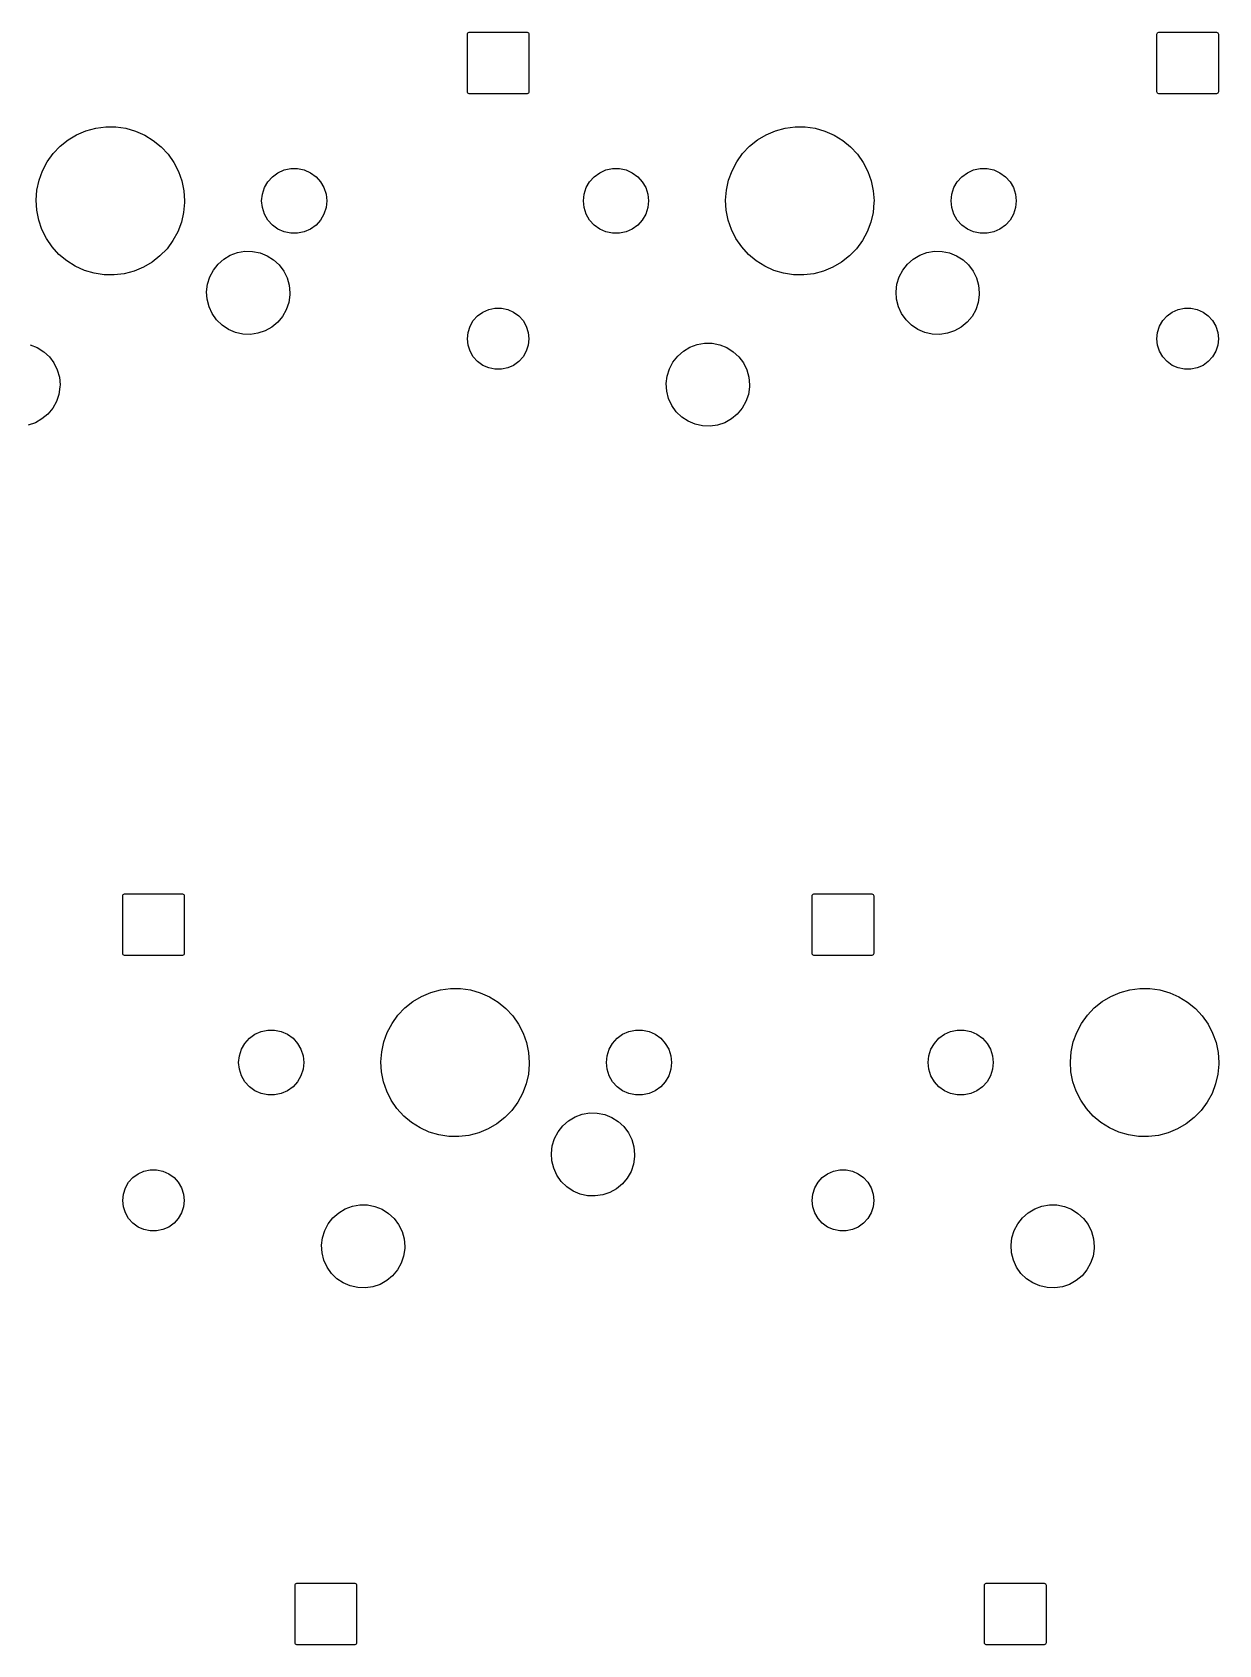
# Model space of a CAD drawing. Extents: x -119 to 120, y -47 to 51.
# Drawn here: x -45.02 to -12.24, y 2.96 to 47.52 of the extents above; entities that cross this region are included whole.
import ezdxf

# ---------------------------------------------------------------- set-up
doc = ezdxf.new("R2010")
doc.units = 0
doc.layers.add('BLACK', color=7, linetype='CONTINUOUS')

msp = doc.modelspace()

# ---------------------------------------------------------------- linework, layer by layer
at = {"layer": 'BLACK', "linetype": 'CONTINUOUS'}
for p, q in [((-32.9969, 47.4725), (-32.9931, 47.4916)), ((-32.9969, 45.8725), (-32.9969, 47.4725)), ((-32.9931, 47.4916), (-32.9822, 47.5079)), ((-32.9822, 47.5079), (-32.966, 47.5187)), ((-32.966, 47.5187), (-32.9469, 47.5225)), ((-32.9469, 47.5225), (-31.3469, 47.5225)), ((-31.3469, 47.5225), (-31.3277, 47.5187)), ((-31.3277, 47.5187), (-31.3115, 47.5079)), ((-31.3115, 47.5079), (-31.3007, 47.4916)), ((-31.3007, 47.4916), (-31.2969, 47.4725)), ((-31.2969, 47.4725), (-31.2969, 45.8725)), ((-13.9469, 47.4725), (-13.9431, 47.4916)), ((-13.9469, 45.8725), (-13.9469, 47.4725)), ((-13.9431, 47.4916), (-13.9322, 47.5079)), ((-13.9322, 47.5079), (-13.916, 47.5187)), ((-13.916, 47.5187), (-13.8969, 47.5225)), ((-13.8969, 47.5225), (-12.2969, 47.5225)), ((-12.2969, 47.5225), (-12.2777, 47.5187)), ((-12.2777, 47.5187), (-12.2615, 47.5079)), ((-12.2615, 47.5079), (-12.2507, 47.4916)), ((-12.2507, 47.4916), (-12.2469, 47.4725)), ((-12.2469, 47.4725), (-12.2469, 45.8725)), ((-32.9931, 45.8534), (-32.9969, 45.8725)), ((-32.9822, 45.8371), (-32.9931, 45.8534)), ((-32.966, 45.8263), (-32.9822, 45.8371)), ((-32.9469, 45.8225), (-32.966, 45.8263)), ((-31.3469, 45.8225), (-32.9469, 45.8225)), ((-31.3277, 45.8263), (-31.3469, 45.8225)), ((-31.3115, 45.8371), (-31.3277, 45.8263)), ((-31.3007, 45.8534), (-31.3115, 45.8371)), ((-31.2969, 45.8725), (-31.3007, 45.8534)), ((-13.9431, 45.8534), (-13.9469, 45.8725)), ((-13.9322, 45.8371), (-13.9431, 45.8534)), ((-13.916, 45.8263), (-13.9322, 45.8371)), ((-13.8969, 45.8225), (-13.916, 45.8263)), ((-12.2969, 45.8225), (-13.8969, 45.8225)), ((-12.2777, 45.8263), (-12.2969, 45.8225)), ((-12.2615, 45.8371), (-12.2777, 45.8263)), ((-12.2507, 45.8534), (-12.2615, 45.8371)), ((-12.2469, 45.8725), (-12.2507, 45.8534)), ((-44.0325, 44.5459), (-43.7932, 44.6891)), ((-43.7932, 44.6891), (-43.5367, 44.7985)), ((-43.5367, 44.7985), (-43.2677, 44.8721)), ((-43.2677, 44.8721), (-42.9912, 44.9085)), ((-42.9912, 44.9085), (-42.7124, 44.907)), ((-42.7124, 44.907), (-42.4363, 44.8677)), ((-42.4363, 44.8677), (-42.1681, 44.7913)), ((-42.1681, 44.7913), (-41.9127, 44.6792)), ((-41.9127, 44.6792), (-41.675, 44.5335)), ((-24.9825, 44.5459), (-24.7432, 44.6891)), ((-24.7432, 44.6891), (-24.4867, 44.7985)), ((-24.4867, 44.7985), (-24.2177, 44.8721)), ((-24.2177, 44.8721), (-23.9412, 44.9085)), ((-23.9412, 44.9085), (-23.6624, 44.907)), ((-23.6624, 44.907), (-23.3863, 44.8677)), ((-23.3863, 44.8677), (-23.1181, 44.7913)), ((-23.1181, 44.7913), (-22.8627, 44.6792)), ((-22.8627, 44.6792), (-22.625, 44.5335)), ((-44.6048, 43.9428), (-44.4421, 44.1692)), ((-44.4421, 44.1692), (-44.2501, 44.3715)), ((-44.2501, 44.3715), (-44.0325, 44.5459)), ((-41.675, 44.5335), (-41.4592, 44.3569)), ((-41.4592, 44.3569), (-41.2694, 44.1526)), ((-41.2694, 44.1526), (-41.109, 43.9245)), ((-25.5548, 43.9428), (-25.3921, 44.1692)), ((-25.3921, 44.1692), (-25.2001, 44.3715)), ((-25.2001, 44.3715), (-24.9825, 44.5459)), ((-22.625, 44.5335), (-22.4092, 44.3569)), ((-22.4092, 44.3569), (-22.2194, 44.1526)), ((-22.2194, 44.1526), (-22.059, 43.9245)), ((-44.8311, 43.4344), (-44.7353, 43.6963)), ((-44.7353, 43.6963), (-44.6048, 43.9428)), ((-41.109, 43.9245), (-40.9811, 43.6767)), ((-40.9811, 43.6767), (-40.888, 43.4138)), ((-38.2325, 43.6419), (-38.0606, 43.7185)), ((-38.0606, 43.7185), (-37.8766, 43.7576)), ((-37.8766, 43.7576), (-37.6884, 43.7576)), ((-37.6884, 43.7576), (-37.5044, 43.7185)), ((-37.5044, 43.7185), (-37.3325, 43.6419)), ((-29.3425, 43.6419), (-29.1706, 43.7185)), ((-29.1706, 43.7185), (-28.9866, 43.7576)), ((-28.9866, 43.7576), (-28.7984, 43.7576)), ((-28.7984, 43.7576), (-28.6144, 43.7185)), ((-28.6144, 43.7185), (-28.4425, 43.6419)), ((-25.7811, 43.4344), (-25.6853, 43.6963)), ((-25.6853, 43.6963), (-25.5548, 43.9428)), ((-22.059, 43.9245), (-21.9311, 43.6767)), ((-21.9311, 43.6767), (-21.838, 43.4138)), ((-19.1825, 43.6419), (-19.0106, 43.7185)), ((-19.0106, 43.7185), (-18.8266, 43.7576)), ((-18.8266, 43.7576), (-18.6384, 43.7576)), ((-18.6384, 43.7576), (-18.4544, 43.7185)), ((-18.4544, 43.7185), (-18.2825, 43.6419)), ((-44.8905, 43.162), (-44.8311, 43.4344)), ((-40.888, 43.4138), (-40.8315, 43.1407)), ((-38.6628, 43.0496), (-38.6047, 43.2286)), ((-38.6047, 43.2286), (-38.5106, 43.3915)), ((-38.5106, 43.3915), (-38.3847, 43.5313)), ((-38.3847, 43.5313), (-38.2325, 43.6419)), ((-37.3325, 43.6419), (-37.1803, 43.5313)), ((-37.1803, 43.5313), (-37.0544, 43.3915)), ((-37.0544, 43.3915), (-36.9603, 43.2286)), ((-36.9603, 43.2286), (-36.9022, 43.0496)), ((-29.7728, 43.0496), (-29.7147, 43.2286)), ((-29.7147, 43.2286), (-29.6206, 43.3915)), ((-29.6206, 43.3915), (-29.4947, 43.5313)), ((-29.4947, 43.5313), (-29.3425, 43.6419)), ((-28.4425, 43.6419), (-28.2903, 43.5313)), ((-28.2903, 43.5313), (-28.1644, 43.3915)), ((-28.1644, 43.3915), (-28.0703, 43.2286)), ((-28.0703, 43.2286), (-28.0122, 43.0496)), ((-25.8405, 43.162), (-25.7811, 43.4344)), ((-21.838, 43.4138), (-21.7815, 43.1407)), ((-19.6128, 43.0496), (-19.5547, 43.2286)), ((-19.5547, 43.2286), (-19.4606, 43.3915)), ((-19.4606, 43.3915), (-19.3347, 43.5313)), ((-19.3347, 43.5313), (-19.1825, 43.6419)), ((-18.2825, 43.6419), (-18.1303, 43.5313)), ((-18.1303, 43.5313), (-18.0044, 43.3915)), ((-18.0044, 43.3915), (-17.9103, 43.2286)), ((-17.9103, 43.2286), (-17.8522, 43.0496)), ((-44.9124, 42.884), (-44.8905, 43.162)), ((-44.8963, 42.6056), (-44.9124, 42.884)), ((-40.813, 42.8196), (-40.8377, 42.5418)), ((-40.8315, 43.1407), (-40.8125, 42.8625)), ((-40.8125, 42.8625), (-40.813, 42.8196)), ((-38.6825, 42.8625), (-38.6628, 43.0496)), ((-38.6628, 42.6754), (-38.6825, 42.8625)), ((-36.9022, 43.0496), (-36.8825, 42.8625)), ((-36.8825, 42.8625), (-36.9022, 42.6754)), ((-29.7925, 42.8625), (-29.7728, 43.0496)), ((-29.7728, 42.6754), (-29.7925, 42.8625)), ((-28.0122, 43.0496), (-27.9925, 42.8625)), ((-27.9925, 42.8625), (-28.0122, 42.6754)), ((-25.8624, 42.884), (-25.8405, 43.162)), ((-25.8463, 42.6056), (-25.8624, 42.884)), ((-21.763, 42.8196), (-21.7877, 42.5418)), ((-21.7815, 43.1407), (-21.7625, 42.8625)), ((-21.7625, 42.8625), (-21.763, 42.8196)), ((-19.6325, 42.8625), (-19.6128, 43.0496)), ((-19.6128, 42.6754), (-19.6325, 42.8625)), ((-17.8522, 43.0496), (-17.8325, 42.8625)), ((-17.8325, 42.8625), (-17.8522, 42.6754)), ((-44.8426, 42.3319), (-44.8963, 42.6056)), ((-40.8377, 42.5418), (-40.9, 42.27)), ((-38.6047, 42.4964), (-38.6628, 42.6754)), ((-38.5106, 42.3335), (-38.6047, 42.4964)), ((-36.9603, 42.4964), (-37.0544, 42.3335)), ((-36.9022, 42.6754), (-36.9603, 42.4964)), ((-29.7147, 42.4964), (-29.7728, 42.6754)), ((-29.6206, 42.3335), (-29.7147, 42.4964)), ((-28.0703, 42.4964), (-28.1644, 42.3335)), ((-28.0122, 42.6754), (-28.0703, 42.4964)), ((-25.7926, 42.3319), (-25.8463, 42.6056)), ((-21.7877, 42.5418), (-21.85, 42.27)), ((-19.5547, 42.4964), (-19.6128, 42.6754)), ((-19.4606, 42.3335), (-19.5547, 42.4964)), ((-17.9103, 42.4964), (-18.0044, 42.3335)), ((-17.8522, 42.6754), (-17.9103, 42.4964)), ((-44.7523, 42.0681), (-44.8426, 42.3319)), ((-44.627, 41.819), (-44.7523, 42.0681)), ((-40.9986, 42.0091), (-41.1316, 41.7641)), ((-40.9, 42.27), (-40.9986, 42.0091)), ((-38.3847, 42.1937), (-38.5106, 42.3335)), ((-38.2325, 42.0831), (-38.3847, 42.1937)), ((-38.0606, 42.0065), (-38.2325, 42.0831)), ((-37.8766, 41.9674), (-38.0606, 42.0065)), ((-37.6884, 41.9674), (-37.8766, 41.9674)), ((-37.5044, 42.0065), (-37.6884, 41.9674)), ((-37.3325, 42.0831), (-37.5044, 42.0065)), ((-37.1803, 42.1937), (-37.3325, 42.0831)), ((-37.0544, 42.3335), (-37.1803, 42.1937)), ((-29.4947, 42.1937), (-29.6206, 42.3335)), ((-29.3425, 42.0831), (-29.4947, 42.1937)), ((-29.1706, 42.0065), (-29.3425, 42.0831)), ((-28.9866, 41.9674), (-29.1706, 42.0065)), ((-28.7984, 41.9674), (-28.9866, 41.9674)), ((-28.6144, 42.0065), (-28.7984, 41.9674)), ((-28.4425, 42.0831), (-28.6144, 42.0065)), ((-28.2903, 42.1937), (-28.4425, 42.0831)), ((-28.1644, 42.3335), (-28.2903, 42.1937)), ((-25.7023, 42.0681), (-25.7926, 42.3319)), ((-25.577, 41.819), (-25.7023, 42.0681)), ((-21.9486, 42.0091), (-22.0816, 41.7641)), ((-21.85, 42.27), (-21.9486, 42.0091)), ((-19.3347, 42.1937), (-19.4606, 42.3335)), ((-19.1825, 42.0831), (-19.3347, 42.1937)), ((-19.0106, 42.0065), (-19.1825, 42.0831)), ((-18.8266, 41.9674), (-19.0106, 42.0065)), ((-18.6384, 41.9674), (-18.8266, 41.9674)), ((-18.4544, 42.0065), (-18.6384, 41.9674)), ((-18.2825, 42.0831), (-18.4544, 42.0065)), ((-18.1303, 42.1937), (-18.2825, 42.0831)), ((-18.0044, 42.3335), (-18.1303, 42.1937)), ((-44.4691, 41.5891), (-44.627, 41.819)), ((-44.2814, 41.3829), (-44.4691, 41.5891)), ((-41.2967, 41.5393), (-41.4908, 41.3391)), ((-41.1316, 41.7641), (-41.2967, 41.5393)), ((-39.3501, 41.4333), (-39.1427, 41.469)), ((-39.1427, 41.469), (-38.9323, 41.4662)), ((-38.9323, 41.4662), (-38.7259, 41.4251)), ((-25.4191, 41.5891), (-25.577, 41.819)), ((-25.2314, 41.3829), (-25.4191, 41.5891)), ((-22.2467, 41.5393), (-22.4408, 41.3391)), ((-22.0816, 41.7641), (-22.2467, 41.5393)), ((-20.3001, 41.4333), (-20.0927, 41.469)), ((-20.0927, 41.469), (-19.8823, 41.4662)), ((-19.8823, 41.4662), (-19.6759, 41.4251)), ((-44.0675, 41.204), (-44.2814, 41.3829)), ((-43.8312, 41.0558), (-44.0675, 41.204)), ((-43.5771, 40.9411), (-43.8312, 41.0558)), ((-41.951, 41.0263), (-42.2086, 40.9196)), ((-41.7102, 41.167), (-41.951, 41.0263)), ((-41.4908, 41.3391), (-41.7102, 41.167)), ((-40.017, 40.9488), (-39.8867, 41.1141)), ((-39.8867, 41.1141), (-39.7285, 41.2529)), ((-39.7285, 41.2529), (-39.5476, 41.3605)), ((-39.5476, 41.3605), (-39.3501, 41.4333)), ((-38.7259, 41.4251), (-38.5304, 41.3472)), ((-38.5304, 41.3472), (-38.3524, 41.2349)), ((-38.3524, 41.2349), (-38.1979, 41.092)), ((-38.1979, 41.092), (-38.072, 40.9234)), ((-25.0175, 41.204), (-25.2314, 41.3829)), ((-24.7812, 41.0558), (-25.0175, 41.204)), ((-24.5271, 40.9411), (-24.7812, 41.0558)), ((-22.901, 41.0263), (-23.1586, 40.9196)), ((-22.6602, 41.167), (-22.901, 41.0263)), ((-22.4408, 41.3391), (-22.6602, 41.167)), ((-20.967, 40.9488), (-20.8367, 41.1141)), ((-20.8367, 41.1141), (-20.6785, 41.2529)), ((-20.6785, 41.2529), (-20.4976, 41.3605)), ((-20.4976, 41.3605), (-20.3001, 41.4333)), ((-19.6759, 41.4251), (-19.4804, 41.3472)), ((-19.4804, 41.3472), (-19.3024, 41.2349)), ((-19.3024, 41.2349), (-19.1479, 41.092)), ((-19.1479, 41.092), (-19.022, 40.9234)), ((-43.3097, 40.8619), (-43.5771, 40.9411)), ((-43.034, 40.8197), (-43.3097, 40.8619)), ((-42.7552, 40.8153), (-43.034, 40.8197)), ((-42.4784, 40.8488), (-42.7552, 40.8153)), ((-42.2086, 40.9196), (-42.4784, 40.8488)), ((-40.2021, 40.3526), (-40.1774, 40.5616)), ((-40.1774, 40.5616), (-40.115, 40.7626)), ((-40.115, 40.7626), (-40.017, 40.9488)), ((-38.072, 40.9234), (-37.9789, 40.7346)), ((-37.9789, 40.7346), (-37.9218, 40.5321)), ((-24.2597, 40.8619), (-24.5271, 40.9411)), ((-23.984, 40.8197), (-24.2597, 40.8619)), ((-23.7052, 40.8153), (-23.984, 40.8197)), ((-23.4284, 40.8488), (-23.7052, 40.8153)), ((-23.1586, 40.9196), (-23.4284, 40.8488)), ((-21.1521, 40.3526), (-21.1274, 40.5616)), ((-21.1274, 40.5616), (-21.065, 40.7626)), ((-21.065, 40.7626), (-20.967, 40.9488)), ((-19.022, 40.9234), (-18.9289, 40.7346)), ((-18.9289, 40.7346), (-18.8718, 40.5321)), ((-40.1883, 40.1426), (-40.2021, 40.3526)), ((-40.1365, 39.9386), (-40.1883, 40.1426)), ((-37.9041, 40.2623), (-37.9343, 40.054)), ((-37.9218, 40.5321), (-37.9025, 40.3225)), ((-37.9025, 40.3225), (-37.9041, 40.2623)), ((-21.1383, 40.1426), (-21.1521, 40.3526)), ((-21.0865, 39.9386), (-21.1383, 40.1426)), ((-18.8541, 40.2623), (-18.8843, 40.054)), ((-18.8718, 40.5321), (-18.8525, 40.3225)), ((-18.8525, 40.3225), (-18.8541, 40.2623)), ((-40.0484, 39.7475), (-40.1365, 39.9386)), ((-39.927, 39.5756), (-40.0484, 39.7475)), ((-38.1048, 39.6711), (-38.2393, 39.5093)), ((-38.0019, 39.8548), (-38.1048, 39.6711)), ((-37.9343, 40.054), (-38.0019, 39.8548)), ((-32.8345, 39.5521), (-32.7156, 39.6842)), ((-32.7156, 39.6842), (-32.5719, 39.7886)), ((-32.5719, 39.7886), (-32.4095, 39.8609)), ((-32.4095, 39.8609), (-32.2357, 39.8978)), ((-32.2357, 39.8978), (-32.058, 39.8978)), ((-32.058, 39.8978), (-31.8842, 39.8609)), ((-31.8842, 39.8609), (-31.7219, 39.7886)), ((-31.7219, 39.7886), (-31.5781, 39.6842)), ((-31.5781, 39.6842), (-31.4592, 39.5521)), ((-20.9984, 39.7475), (-21.0865, 39.9386)), ((-20.877, 39.5756), (-20.9984, 39.7475)), ((-19.0548, 39.6711), (-19.1893, 39.5093)), ((-18.9519, 39.8548), (-19.0548, 39.6711)), ((-18.8843, 40.054), (-18.9519, 39.8548)), ((-13.7845, 39.5521), (-13.6656, 39.6842)), ((-13.6656, 39.6842), (-13.5219, 39.7886)), ((-13.5219, 39.7886), (-13.3595, 39.8609)), ((-13.3595, 39.8609), (-13.1857, 39.8978)), ((-13.1857, 39.8978), (-13.008, 39.8978)), ((-13.008, 39.8978), (-12.8342, 39.8609)), ((-12.8342, 39.8609), (-12.6719, 39.7886)), ((-12.6719, 39.7886), (-12.5281, 39.6842)), ((-12.5281, 39.6842), (-12.4092, 39.5521)), ((-39.7762, 39.4288), (-39.927, 39.5756)), ((-39.6012, 39.3119), (-39.7762, 39.4288)), ((-39.4079, 39.2288), (-39.6012, 39.3119)), ((-39.2026, 39.1823), (-39.4079, 39.2288)), ((-38.5848, 39.2719), (-38.784, 39.2043)), ((-38.4011, 39.3748), (-38.5848, 39.2719)), ((-38.2393, 39.5093), (-38.4011, 39.3748)), ((-32.9969, 39.0525), (-32.9783, 39.2292)), ((-32.9783, 39.2292), (-32.9234, 39.3982)), ((-32.9234, 39.3982), (-32.8345, 39.5521)), ((-31.4592, 39.5521), (-31.3704, 39.3982)), ((-31.3704, 39.3982), (-31.3154, 39.2292)), ((-31.3154, 39.2292), (-31.2969, 39.0525)), ((-20.7262, 39.4288), (-20.877, 39.5756)), ((-20.5512, 39.3119), (-20.7262, 39.4288)), ((-20.3579, 39.2288), (-20.5512, 39.3119)), ((-20.1526, 39.1823), (-20.3579, 39.2288)), ((-19.5348, 39.2719), (-19.734, 39.2043)), ((-19.3511, 39.3748), (-19.5348, 39.2719)), ((-19.1893, 39.5093), (-19.3511, 39.3748)), ((-13.9469, 39.0525), (-13.9283, 39.2292)), ((-13.9283, 39.2292), (-13.8734, 39.3982)), ((-13.8734, 39.3982), (-13.7845, 39.5521)), ((-12.4092, 39.5521), (-12.3204, 39.3982)), ((-12.3204, 39.3982), (-12.2654, 39.2292)), ((-12.2654, 39.2292), (-12.2469, 39.0525)), ((-45.0759, 38.8851), (-44.8804, 38.8072)), ((-44.8804, 38.8072), (-44.7024, 38.6949)), ((-38.9923, 39.1741), (-39.2026, 39.1823)), ((-38.784, 39.2043), (-38.9923, 39.1741)), ((-32.9783, 38.8758), (-32.9969, 39.0525)), ((-32.9234, 38.7068), (-32.9783, 38.8758)), ((-31.3154, 38.8758), (-31.3704, 38.7068)), ((-31.2969, 39.0525), (-31.3154, 38.8758)), ((-27.0285, 38.7129), (-26.8476, 38.8205)), ((-26.8476, 38.8205), (-26.6501, 38.8933)), ((-26.6501, 38.8933), (-26.4427, 38.929)), ((-26.4427, 38.929), (-26.2323, 38.9262)), ((-26.2323, 38.9262), (-26.0259, 38.8851)), ((-26.0259, 38.8851), (-25.8304, 38.8072)), ((-25.8304, 38.8072), (-25.6524, 38.6949)), ((-19.9423, 39.1741), (-20.1526, 39.1823)), ((-19.734, 39.2043), (-19.9423, 39.1741)), ((-13.9283, 38.8758), (-13.9469, 39.0525)), ((-13.8734, 38.7068), (-13.9283, 38.8758)), ((-12.2654, 38.8758), (-12.3204, 38.7068)), ((-12.2469, 39.0525), (-12.2654, 38.8758)), ((-44.7024, 38.6949), (-44.5479, 38.552)), ((-44.5479, 38.552), (-44.422, 38.3834)), ((-44.422, 38.3834), (-44.3289, 38.1946)), ((-32.8345, 38.5529), (-32.9234, 38.7068)), ((-32.7156, 38.4208), (-32.8345, 38.5529)), ((-32.5719, 38.3164), (-32.7156, 38.4208)), ((-31.5781, 38.4208), (-31.7219, 38.3164)), ((-31.4592, 38.5529), (-31.5781, 38.4208)), ((-31.3704, 38.7068), (-31.4592, 38.5529)), ((-27.415, 38.2226), (-27.317, 38.4088)), ((-27.317, 38.4088), (-27.1867, 38.5741)), ((-27.1867, 38.5741), (-27.0285, 38.7129)), ((-25.6524, 38.6949), (-25.4979, 38.552)), ((-25.4979, 38.552), (-25.372, 38.3834)), ((-25.372, 38.3834), (-25.2789, 38.1946)), ((-13.7845, 38.5529), (-13.8734, 38.7068)), ((-13.6656, 38.4208), (-13.7845, 38.5529)), ((-13.5219, 38.3164), (-13.6656, 38.4208)), ((-12.5281, 38.4208), (-12.6719, 38.3164)), ((-12.4092, 38.5529), (-12.5281, 38.4208)), ((-12.3204, 38.7068), (-12.4092, 38.5529)), ((-44.3289, 38.1946), (-44.2718, 37.9921)), ((-44.2718, 37.9921), (-44.2525, 37.7825)), ((-32.4095, 38.2441), (-32.5719, 38.3164)), ((-32.2357, 38.2072), (-32.4095, 38.2441)), ((-32.058, 38.2072), (-32.2357, 38.2072)), ((-31.8842, 38.2441), (-32.058, 38.2072)), ((-31.7219, 38.3164), (-31.8842, 38.2441)), ((-27.5021, 37.8126), (-27.4774, 38.0216)), ((-27.4774, 38.0216), (-27.415, 38.2226)), ((-25.2789, 38.1946), (-25.2218, 37.9921)), ((-25.2218, 37.9921), (-25.2025, 37.7825)), ((-13.3595, 38.2441), (-13.5219, 38.3164)), ((-13.1857, 38.2072), (-13.3595, 38.2441)), ((-13.008, 38.2072), (-13.1857, 38.2072)), ((-12.8342, 38.2441), (-13.008, 38.2072)), ((-12.6719, 38.3164), (-12.8342, 38.2441)), ((-44.2843, 37.514), (-44.3519, 37.3148)), ((-44.2541, 37.7223), (-44.2843, 37.514)), ((-44.2525, 37.7825), (-44.2541, 37.7223)), ((-27.4883, 37.6026), (-27.5021, 37.8126)), ((-27.4365, 37.3986), (-27.4883, 37.6026)), ((-25.2343, 37.514), (-25.3019, 37.3148)), ((-25.2041, 37.7223), (-25.2343, 37.514)), ((-25.2025, 37.7825), (-25.2041, 37.7223)), ((-44.4548, 37.1311), (-44.5893, 36.9693)), ((-44.3519, 37.3148), (-44.4548, 37.1311)), ((-27.3484, 37.2075), (-27.4365, 37.3986)), ((-27.227, 37.0356), (-27.3484, 37.2075)), ((-27.0762, 36.8888), (-27.227, 37.0356)), ((-25.4048, 37.1311), (-25.5393, 36.9693)), ((-25.3019, 37.3148), (-25.4048, 37.1311)), ((-44.9348, 36.7319), (-45.134, 36.6643)), ((-44.7511, 36.8348), (-44.9348, 36.7319)), ((-44.5893, 36.9693), (-44.7511, 36.8348)), ((-26.9012, 36.7719), (-27.0762, 36.8888)), ((-26.7079, 36.6888), (-26.9012, 36.7719)), ((-26.5026, 36.6423), (-26.7079, 36.6888)), ((-26.2923, 36.6341), (-26.5026, 36.6423)), ((-26.084, 36.6643), (-26.2923, 36.6341)), ((-25.8848, 36.7319), (-26.084, 36.6643)), ((-25.7011, 36.8348), (-25.8848, 36.7319)), ((-25.5393, 36.9693), (-25.7011, 36.8348)), ((-42.5219, 23.66), (-42.5181, 23.6791)), ((-42.5219, 22.06), (-42.5219, 23.66)), ((-42.5181, 23.6791), (-42.5072, 23.6954)), ((-42.5072, 23.6954), (-42.491, 23.7062)), ((-42.491, 23.7062), (-42.4719, 23.71)), ((-42.4719, 23.71), (-40.8719, 23.71)), ((-40.8719, 23.71), (-40.8527, 23.7062)), ((-40.8527, 23.7062), (-40.8365, 23.6954)), ((-40.8365, 23.6954), (-40.8257, 23.6791)), ((-40.8257, 23.6791), (-40.8219, 23.66)), ((-40.8219, 23.66), (-40.8219, 22.06)), ((-23.4719, 23.66), (-23.4681, 23.6791)), ((-23.4719, 22.06), (-23.4719, 23.66)), ((-23.4681, 23.6791), (-23.4572, 23.6954)), ((-23.4572, 23.6954), (-23.441, 23.7062)), ((-23.441, 23.7062), (-23.4219, 23.71)), ((-23.4219, 23.71), (-21.8219, 23.71)), ((-21.8219, 23.71), (-21.8027, 23.7062)), ((-21.8027, 23.7062), (-21.7865, 23.6954)), ((-21.7865, 23.6954), (-21.7757, 23.6791)), ((-21.7757, 23.6791), (-21.7719, 23.66)), ((-21.7719, 23.66), (-21.7719, 22.06)), ((-42.5181, 22.0409), (-42.5219, 22.06)), ((-42.5072, 22.0246), (-42.5181, 22.0409)), ((-42.491, 22.0138), (-42.5072, 22.0246)), ((-42.4719, 22.01), (-42.491, 22.0138)), ((-40.8719, 22.01), (-42.4719, 22.01)), ((-40.8527, 22.0138), (-40.8719, 22.01)), ((-40.8365, 22.0246), (-40.8527, 22.0138)), ((-40.8257, 22.0409), (-40.8365, 22.0246)), ((-40.8219, 22.06), (-40.8257, 22.0409)), ((-23.4681, 22.0409), (-23.4719, 22.06)), ((-23.4572, 22.0246), (-23.4681, 22.0409)), ((-23.441, 22.0138), (-23.4572, 22.0246)), ((-23.4219, 22.01), (-23.441, 22.0138)), ((-21.8219, 22.01), (-23.4219, 22.01)), ((-21.8027, 22.0138), (-21.8219, 22.01)), ((-21.7865, 22.0246), (-21.8027, 22.0138)), ((-21.7757, 22.0409), (-21.7865, 22.0246)), ((-21.7719, 22.06), (-21.7757, 22.0409)), ((-34.2682, 20.8766), (-34.0117, 20.986)), ((-34.0117, 20.986), (-33.7427, 21.0596)), ((-33.7427, 21.0596), (-33.4662, 21.096)), ((-33.4662, 21.096), (-33.1874, 21.0945)), ((-33.1874, 21.0945), (-32.9113, 21.0552)), ((-32.9113, 21.0552), (-32.6431, 20.9788)), ((-32.6431, 20.9788), (-32.3877, 20.8667)), ((-15.2182, 20.8766), (-14.9617, 20.986)), ((-14.9617, 20.986), (-14.6927, 21.0596)), ((-14.6927, 21.0596), (-14.4162, 21.096)), ((-14.4162, 21.096), (-14.1374, 21.0945)), ((-14.1374, 21.0945), (-13.8613, 21.0552)), ((-13.8613, 21.0552), (-13.5931, 20.9788)), ((-13.5931, 20.9788), (-13.3377, 20.8667)), ((-34.9171, 20.3567), (-34.7251, 20.559)), ((-34.7251, 20.559), (-34.5075, 20.7334)), ((-34.5075, 20.7334), (-34.2682, 20.8766)), ((-32.3877, 20.8667), (-32.15, 20.721)), ((-32.15, 20.721), (-31.9342, 20.5444)), ((-31.9342, 20.5444), (-31.7444, 20.3401)), ((-15.8671, 20.3567), (-15.6751, 20.559)), ((-15.6751, 20.559), (-15.4575, 20.7334)), ((-15.4575, 20.7334), (-15.2182, 20.8766)), ((-13.3377, 20.8667), (-13.1, 20.721)), ((-13.1, 20.721), (-12.8842, 20.5444)), ((-12.8842, 20.5444), (-12.6944, 20.3401)), ((-35.2103, 19.8838), (-35.0798, 20.1303)), ((-35.0798, 20.1303), (-34.9171, 20.3567)), ((-31.7444, 20.3401), (-31.584, 20.112)), ((-31.584, 20.112), (-31.4561, 19.8642)), ((-16.1603, 19.8838), (-16.0298, 20.1303)), ((-16.0298, 20.1303), (-15.8671, 20.3567)), ((-12.6944, 20.3401), (-12.534, 20.112)), ((-12.534, 20.112), (-12.4061, 19.8642)), ((-39.1456, 19.579), (-39.0197, 19.7188)), ((-39.0197, 19.7188), (-38.8675, 19.8294)), ((-38.8675, 19.8294), (-38.6956, 19.906)), ((-38.6956, 19.906), (-38.5116, 19.9451)), ((-38.5116, 19.9451), (-38.3234, 19.9451)), ((-38.3234, 19.9451), (-38.1394, 19.906)), ((-38.1394, 19.906), (-37.9675, 19.8294)), ((-37.9675, 19.8294), (-37.8153, 19.7188)), ((-37.8153, 19.7188), (-37.6894, 19.579)), ((-35.3655, 19.3495), (-35.3061, 19.6219)), ((-35.3061, 19.6219), (-35.2103, 19.8838)), ((-31.4561, 19.8642), (-31.363, 19.6013)), ((-28.9856, 19.579), (-28.8597, 19.7188)), ((-28.8597, 19.7188), (-28.7075, 19.8294)), ((-28.7075, 19.8294), (-28.5356, 19.906)), ((-28.5356, 19.906), (-28.3516, 19.9451)), ((-28.3516, 19.9451), (-28.1634, 19.9451)), ((-28.1634, 19.9451), (-27.9794, 19.906)), ((-27.9794, 19.906), (-27.8075, 19.8294)), ((-27.8075, 19.8294), (-27.6553, 19.7188)), ((-27.6553, 19.7188), (-27.5294, 19.579)), ((-20.0956, 19.579), (-19.9697, 19.7188)), ((-19.9697, 19.7188), (-19.8175, 19.8294)), ((-19.8175, 19.8294), (-19.6456, 19.906)), ((-19.6456, 19.906), (-19.4616, 19.9451)), ((-19.4616, 19.9451), (-19.2734, 19.9451)), ((-19.2734, 19.9451), (-19.0894, 19.906)), ((-19.0894, 19.906), (-18.9175, 19.8294)), ((-18.9175, 19.8294), (-18.7653, 19.7188)), ((-18.7653, 19.7188), (-18.6394, 19.579)), ((-16.3155, 19.3495), (-16.2561, 19.6219)), ((-16.2561, 19.6219), (-16.1603, 19.8838)), ((-12.4061, 19.8642), (-12.313, 19.6013)), ((-39.3175, 19.05), (-39.2978, 19.2371)), ((-39.2978, 19.2371), (-39.2397, 19.4161)), ((-39.2397, 19.4161), (-39.1456, 19.579)), ((-37.6894, 19.579), (-37.5953, 19.4161)), ((-37.5953, 19.4161), (-37.5372, 19.2371)), ((-37.5372, 19.2371), (-37.5175, 19.05)), ((-35.3874, 19.0715), (-35.3655, 19.3495)), ((-31.363, 19.6013), (-31.3065, 19.3282)), ((-31.3065, 19.3282), (-31.2875, 19.05)), ((-29.1575, 19.05), (-29.1378, 19.2371)), ((-29.1378, 19.2371), (-29.0797, 19.4161)), ((-29.0797, 19.4161), (-28.9856, 19.579)), ((-27.5294, 19.579), (-27.4353, 19.4161)), ((-27.4353, 19.4161), (-27.3772, 19.2371)), ((-27.3772, 19.2371), (-27.3575, 19.05)), ((-20.2675, 19.05), (-20.2478, 19.2371)), ((-20.2478, 19.2371), (-20.1897, 19.4161)), ((-20.1897, 19.4161), (-20.0956, 19.579)), ((-18.6394, 19.579), (-18.5453, 19.4161)), ((-18.5453, 19.4161), (-18.4872, 19.2371)), ((-18.4872, 19.2371), (-18.4675, 19.05)), ((-16.3374, 19.0715), (-16.3155, 19.3495)), ((-12.313, 19.6013), (-12.2565, 19.3282)), ((-12.2565, 19.3282), (-12.2375, 19.05)), ((-39.2978, 18.8629), (-39.3175, 19.05)), ((-39.2397, 18.6839), (-39.2978, 18.8629)), ((-37.5372, 18.8629), (-37.5953, 18.6839)), ((-37.5175, 19.05), (-37.5372, 18.8629)), ((-35.3713, 18.7931), (-35.3874, 19.0715)), ((-35.3176, 18.5194), (-35.3713, 18.7931)), ((-31.3127, 18.7293), (-31.375, 18.4575)), ((-31.2879, 19.0071), (-31.3127, 18.7293)), ((-31.2875, 19.05), (-31.2879, 19.0071)), ((-29.1378, 18.8629), (-29.1575, 19.05)), ((-29.0797, 18.6839), (-29.1378, 18.8629)), ((-27.3772, 18.8629), (-27.4353, 18.6839)), ((-27.3575, 19.05), (-27.3772, 18.8629)), ((-20.2478, 18.8629), (-20.2675, 19.05)), ((-20.1897, 18.6839), (-20.2478, 18.8629)), ((-18.4872, 18.8629), (-18.5453, 18.6839)), ((-18.4675, 19.05), (-18.4872, 18.8629)), ((-16.3213, 18.7931), (-16.3374, 19.0715)), ((-16.2676, 18.5194), (-16.3213, 18.7931)), ((-12.2627, 18.7293), (-12.325, 18.4575)), ((-12.2379, 19.0071), (-12.2627, 18.7293)), ((-12.2375, 19.05), (-12.2379, 19.0071)), ((-39.1456, 18.521), (-39.2397, 18.6839)), ((-39.0197, 18.3812), (-39.1456, 18.521)), ((-38.8675, 18.2706), (-39.0197, 18.3812)), ((-37.8153, 18.3812), (-37.9675, 18.2706)), ((-37.6894, 18.521), (-37.8153, 18.3812)), ((-37.5953, 18.6839), (-37.6894, 18.521)), ((-35.2273, 18.2556), (-35.3176, 18.5194)), ((-31.375, 18.4575), (-31.4736, 18.1966)), ((-28.9856, 18.521), (-29.0797, 18.6839)), ((-28.8597, 18.3812), (-28.9856, 18.521)), ((-28.7075, 18.2706), (-28.8597, 18.3812)), ((-27.6553, 18.3812), (-27.8075, 18.2706)), ((-27.5294, 18.521), (-27.6553, 18.3812)), ((-27.4353, 18.6839), (-27.5294, 18.521)), ((-20.0956, 18.521), (-20.1897, 18.6839)), ((-19.9697, 18.3812), (-20.0956, 18.521)), ((-19.8175, 18.2706), (-19.9697, 18.3812)), ((-18.7653, 18.3812), (-18.9175, 18.2706)), ((-18.6394, 18.521), (-18.7653, 18.3812)), ((-18.5453, 18.6839), (-18.6394, 18.521)), ((-16.1773, 18.2556), (-16.2676, 18.5194)), ((-12.325, 18.4575), (-12.4236, 18.1966)), ((-38.6956, 18.194), (-38.8675, 18.2706)), ((-38.5116, 18.1549), (-38.6956, 18.194)), ((-38.3234, 18.1549), (-38.5116, 18.1549)), ((-38.1394, 18.194), (-38.3234, 18.1549)), ((-37.9675, 18.2706), (-38.1394, 18.194)), ((-35.102, 18.0065), (-35.2273, 18.2556)), ((-34.9441, 17.7766), (-35.102, 18.0065)), ((-31.6066, 17.9516), (-31.7717, 17.7268)), ((-31.4736, 18.1966), (-31.6066, 17.9516)), ((-28.5356, 18.194), (-28.7075, 18.2706)), ((-28.3516, 18.1549), (-28.5356, 18.194)), ((-28.1634, 18.1549), (-28.3516, 18.1549)), ((-27.9794, 18.194), (-28.1634, 18.1549)), ((-27.8075, 18.2706), (-27.9794, 18.194)), ((-19.6456, 18.194), (-19.8175, 18.2706)), ((-19.4616, 18.1549), (-19.6456, 18.194)), ((-19.2734, 18.1549), (-19.4616, 18.1549)), ((-19.0894, 18.194), (-19.2734, 18.1549)), ((-18.9175, 18.2706), (-19.0894, 18.194)), ((-16.052, 18.0065), (-16.1773, 18.2556)), ((-15.8941, 17.7766), (-16.052, 18.0065)), ((-12.5566, 17.9516), (-12.7217, 17.7268)), ((-12.4236, 18.1966), (-12.5566, 17.9516)), ((-34.7564, 17.5704), (-34.9441, 17.7766)), ((-34.5425, 17.3915), (-34.7564, 17.5704)), ((-34.3062, 17.2433), (-34.5425, 17.3915)), ((-31.9658, 17.5266), (-32.1852, 17.3545)), ((-31.7717, 17.7268), (-31.9658, 17.5266)), ((-30.3617, 17.3016), (-30.2035, 17.4404)), ((-30.2035, 17.4404), (-30.0226, 17.548)), ((-30.0226, 17.548), (-29.8251, 17.6208)), ((-29.8251, 17.6208), (-29.6177, 17.6565)), ((-29.6177, 17.6565), (-29.4073, 17.6537)), ((-29.4073, 17.6537), (-29.2009, 17.6126)), ((-29.2009, 17.6126), (-29.0054, 17.5347)), ((-29.0054, 17.5347), (-28.8274, 17.4224)), ((-28.8274, 17.4224), (-28.6729, 17.2795)), ((-15.7064, 17.5704), (-15.8941, 17.7766)), ((-15.4925, 17.3915), (-15.7064, 17.5704)), ((-15.2562, 17.2433), (-15.4925, 17.3915)), ((-12.9158, 17.5266), (-13.1352, 17.3545)), ((-12.7217, 17.7268), (-12.9158, 17.5266)), ((-34.0521, 17.1286), (-34.3062, 17.2433)), ((-33.7847, 17.0494), (-34.0521, 17.1286)), ((-33.509, 17.0072), (-33.7847, 17.0494)), ((-33.2302, 17.0028), (-33.509, 17.0072)), ((-32.9534, 17.0363), (-33.2302, 17.0028)), ((-32.6836, 17.1071), (-32.9534, 17.0363)), ((-32.426, 17.2138), (-32.6836, 17.1071)), ((-32.1852, 17.3545), (-32.426, 17.2138)), ((-30.6524, 16.7491), (-30.59, 16.9501)), ((-30.59, 16.9501), (-30.492, 17.1363)), ((-30.492, 17.1363), (-30.3617, 17.3016)), ((-28.6729, 17.2795), (-28.547, 17.1109)), ((-28.547, 17.1109), (-28.4539, 16.9221)), ((-15.0021, 17.1286), (-15.2562, 17.2433)), ((-14.7347, 17.0494), (-15.0021, 17.1286)), ((-14.459, 17.0072), (-14.7347, 17.0494)), ((-14.1802, 17.0028), (-14.459, 17.0072)), ((-13.9034, 17.0363), (-14.1802, 17.0028)), ((-13.6336, 17.1071), (-13.9034, 17.0363)), ((-13.376, 17.2138), (-13.6336, 17.1071)), ((-13.1352, 17.3545), (-13.376, 17.2138)), ((-30.6771, 16.5401), (-30.6524, 16.7491)), ((-30.6633, 16.3301), (-30.6771, 16.5401)), ((-28.4539, 16.9221), (-28.3968, 16.7196)), ((-28.3968, 16.7196), (-28.3775, 16.51)), ((-28.3775, 16.51), (-28.3791, 16.4498)), ((-42.0969, 15.9761), (-41.9345, 16.0484)), ((-41.9345, 16.0484), (-41.7607, 16.0853)), ((-41.7607, 16.0853), (-41.583, 16.0853)), ((-41.583, 16.0853), (-41.4092, 16.0484)), ((-41.4092, 16.0484), (-41.2469, 15.9761)), ((-30.6115, 16.1261), (-30.6633, 16.3301)), ((-30.5234, 15.935), (-30.6115, 16.1261)), ((-28.4093, 16.2415), (-28.4769, 16.0423)), ((-28.3791, 16.4498), (-28.4093, 16.2415)), ((-23.0469, 15.9761), (-22.8845, 16.0484)), ((-22.8845, 16.0484), (-22.7107, 16.0853)), ((-22.7107, 16.0853), (-22.533, 16.0853)), ((-22.533, 16.0853), (-22.3592, 16.0484)), ((-22.3592, 16.0484), (-22.1969, 15.9761)), ((-42.4484, 15.5857), (-42.3595, 15.7396)), ((-42.3595, 15.7396), (-42.2406, 15.8717)), ((-42.2406, 15.8717), (-42.0969, 15.9761)), ((-41.2469, 15.9761), (-41.1031, 15.8717)), ((-41.1031, 15.8717), (-40.9842, 15.7396)), ((-40.9842, 15.7396), (-40.8954, 15.5857)), ((-30.402, 15.7631), (-30.5234, 15.935)), ((-30.2512, 15.6163), (-30.402, 15.7631)), ((-30.0762, 15.4994), (-30.2512, 15.6163)), ((-28.7143, 15.6968), (-28.8761, 15.5623)), ((-28.5798, 15.8586), (-28.7143, 15.6968)), ((-28.4769, 16.0423), (-28.5798, 15.8586)), ((-23.3984, 15.5857), (-23.3095, 15.7396)), ((-23.3095, 15.7396), (-23.1906, 15.8717)), ((-23.1906, 15.8717), (-23.0469, 15.9761)), ((-22.1969, 15.9761), (-22.0531, 15.8717)), ((-22.0531, 15.8717), (-21.9342, 15.7396)), ((-21.9342, 15.7396), (-21.8454, 15.5857)), ((-42.5219, 15.24), (-42.5033, 15.4167)), ((-42.5033, 15.0633), (-42.5219, 15.24)), ((-42.5033, 15.4167), (-42.4484, 15.5857)), ((-40.8954, 15.5857), (-40.8404, 15.4167)), ((-40.8404, 15.4167), (-40.8219, 15.24)), ((-40.8219, 15.24), (-40.8404, 15.0633)), ((-29.8829, 15.4163), (-30.0762, 15.4994)), ((-29.6776, 15.3698), (-29.8829, 15.4163)), ((-29.4673, 15.3616), (-29.6776, 15.3698)), ((-29.259, 15.3918), (-29.4673, 15.3616)), ((-29.0598, 15.4594), (-29.259, 15.3918)), ((-28.8761, 15.5623), (-29.0598, 15.4594)), ((-23.4719, 15.24), (-23.4533, 15.4167)), ((-23.4533, 15.0633), (-23.4719, 15.24)), ((-23.4533, 15.4167), (-23.3984, 15.5857)), ((-21.8454, 15.5857), (-21.7904, 15.4167)), ((-21.7904, 15.4167), (-21.7719, 15.24)), ((-21.7719, 15.24), (-21.7904, 15.0633)), ((-42.4484, 14.8943), (-42.5033, 15.0633)), ((-42.3595, 14.7404), (-42.4484, 14.8943)), ((-42.2406, 14.6083), (-42.3595, 14.7404)), ((-40.9842, 14.7404), (-41.1031, 14.6083)), ((-40.8954, 14.8943), (-40.9842, 14.7404)), ((-40.8404, 15.0633), (-40.8954, 14.8943)), ((-36.842, 14.5963), (-36.7117, 14.7616)), ((-36.7117, 14.7616), (-36.5535, 14.9004)), ((-36.5535, 14.9004), (-36.3726, 15.008)), ((-36.3726, 15.008), (-36.1751, 15.0808)), ((-36.1751, 15.0808), (-35.9677, 15.1165)), ((-35.9677, 15.1165), (-35.7573, 15.1137)), ((-35.7573, 15.1137), (-35.5509, 15.0726)), ((-35.5509, 15.0726), (-35.3554, 14.9947)), ((-35.3554, 14.9947), (-35.1774, 14.8824)), ((-35.1774, 14.8824), (-35.0229, 14.7395)), ((-35.0229, 14.7395), (-34.897, 14.5709)), ((-23.3984, 14.8943), (-23.4533, 15.0633)), ((-23.3095, 14.7404), (-23.3984, 14.8943)), ((-23.1906, 14.6083), (-23.3095, 14.7404)), ((-21.9342, 14.7404), (-22.0531, 14.6083)), ((-21.8454, 14.8943), (-21.9342, 14.7404)), ((-21.7904, 15.0633), (-21.8454, 14.8943)), ((-17.792, 14.5963), (-17.6617, 14.7616)), ((-17.6617, 14.7616), (-17.5035, 14.9004)), ((-17.5035, 14.9004), (-17.3226, 15.008)), ((-17.3226, 15.008), (-17.1251, 15.0808)), ((-17.1251, 15.0808), (-16.9177, 15.1165)), ((-16.9177, 15.1165), (-16.7073, 15.1137)), ((-16.7073, 15.1137), (-16.5009, 15.0726)), ((-16.5009, 15.0726), (-16.3054, 14.9947)), ((-16.3054, 14.9947), (-16.1274, 14.8824)), ((-16.1274, 14.8824), (-15.9729, 14.7395)), ((-15.9729, 14.7395), (-15.847, 14.5709)), ((-42.0969, 14.5039), (-42.2406, 14.6083)), ((-41.9345, 14.4316), (-42.0969, 14.5039)), ((-41.7607, 14.3947), (-41.9345, 14.4316)), ((-41.583, 14.3947), (-41.7607, 14.3947)), ((-41.4092, 14.4316), (-41.583, 14.3947)), ((-41.2469, 14.5039), (-41.4092, 14.4316)), ((-41.1031, 14.6083), (-41.2469, 14.5039)), ((-37.0024, 14.2091), (-36.94, 14.4101)), ((-36.94, 14.4101), (-36.842, 14.5963)), ((-34.897, 14.5709), (-34.8039, 14.3821)), ((-34.8039, 14.3821), (-34.7468, 14.1796)), ((-23.0469, 14.5039), (-23.1906, 14.6083)), ((-22.8845, 14.4316), (-23.0469, 14.5039)), ((-22.7107, 14.3947), (-22.8845, 14.4316)), ((-22.533, 14.3947), (-22.7107, 14.3947)), ((-22.3592, 14.4316), (-22.533, 14.3947)), ((-22.1969, 14.5039), (-22.3592, 14.4316)), ((-22.0531, 14.6083), (-22.1969, 14.5039)), ((-17.9524, 14.2091), (-17.89, 14.4101)), ((-17.89, 14.4101), (-17.792, 14.5963)), ((-15.847, 14.5709), (-15.7539, 14.3821)), ((-15.7539, 14.3821), (-15.6968, 14.1796)), ((-37.0271, 14.0001), (-37.0024, 14.2091)), ((-37.0133, 13.7901), (-37.0271, 14.0001)), ((-34.7291, 13.9098), (-34.7593, 13.7015)), ((-34.7468, 14.1796), (-34.7275, 13.97)), ((-34.7275, 13.97), (-34.7291, 13.9098)), ((-17.9771, 14.0001), (-17.9524, 14.2091)), ((-17.9633, 13.7901), (-17.9771, 14.0001)), ((-15.6791, 13.9098), (-15.7093, 13.7015)), ((-15.6968, 14.1796), (-15.6775, 13.97)), ((-15.6775, 13.97), (-15.6791, 13.9098)), ((-36.9615, 13.5861), (-37.0133, 13.7901)), ((-36.8734, 13.395), (-36.9615, 13.5861)), ((-36.752, 13.2231), (-36.8734, 13.395)), ((-34.8269, 13.5023), (-34.9298, 13.3186)), ((-34.7593, 13.7015), (-34.8269, 13.5023)), ((-17.9115, 13.5861), (-17.9633, 13.7901)), ((-17.8234, 13.395), (-17.9115, 13.5861)), ((-17.702, 13.2231), (-17.8234, 13.395)), ((-15.7769, 13.5023), (-15.8798, 13.3186)), ((-15.7093, 13.7015), (-15.7769, 13.5023)), ((-36.6012, 13.0763), (-36.752, 13.2231)), ((-36.4262, 12.9594), (-36.6012, 13.0763)), ((-36.2329, 12.8763), (-36.4262, 12.9594)), ((-35.2261, 13.0223), (-35.4098, 12.9194)), ((-35.0643, 13.1568), (-35.2261, 13.0223)), ((-34.9298, 13.3186), (-35.0643, 13.1568)), ((-17.5512, 13.0763), (-17.702, 13.2231)), ((-17.3762, 12.9594), (-17.5512, 13.0763)), ((-17.1829, 12.8763), (-17.3762, 12.9594)), ((-16.1761, 13.0223), (-16.3598, 12.9194)), ((-16.0143, 13.1568), (-16.1761, 13.0223)), ((-15.8798, 13.3186), (-16.0143, 13.1568)), ((-36.0276, 12.8298), (-36.2329, 12.8763)), ((-35.8173, 12.8216), (-36.0276, 12.8298)), ((-35.609, 12.8518), (-35.8173, 12.8216)), ((-35.4098, 12.9194), (-35.609, 12.8518)), ((-16.9776, 12.8298), (-17.1829, 12.8763)), ((-16.7673, 12.8216), (-16.9776, 12.8298)), ((-16.559, 12.8518), (-16.7673, 12.8216)), ((-16.3598, 12.9194), (-16.559, 12.8518)), ((-37.7594, 4.61), (-37.7556, 4.62913)), ((-37.7594, 3.01), (-37.7594, 4.61)), ((-37.7556, 4.62913), (-37.7447, 4.64535)), ((-37.7447, 4.64535), (-37.7285, 4.65619)), ((-37.7285, 4.65619), (-37.7094, 4.66)), ((-37.7094, 4.66), (-36.1094, 4.66)), ((-36.1094, 4.66), (-36.0902, 4.65619)), ((-36.0902, 4.65619), (-36.074, 4.64535)), ((-36.074, 4.64535), (-36.0632, 4.62913)), ((-36.0632, 4.62913), (-36.0594, 4.61)), ((-36.0594, 4.61), (-36.0594, 3.01)), ((-18.7094, 4.61), (-18.7056, 4.62913)), ((-18.7094, 3.01), (-18.7094, 4.61)), ((-18.7056, 4.62913), (-18.6947, 4.64535)), ((-18.6947, 4.64535), (-18.6785, 4.65619)), ((-18.6785, 4.65619), (-18.6594, 4.66)), ((-18.6594, 4.66), (-17.0594, 4.66)), ((-17.0594, 4.66), (-17.0402, 4.65619)), ((-17.0402, 4.65619), (-17.024, 4.64535)), ((-17.024, 4.64535), (-17.0132, 4.62913)), ((-17.0132, 4.62913), (-17.0094, 4.61)), ((-17.0094, 4.61), (-17.0094, 3.01)), ((-37.7556, 2.99087), (-37.7594, 3.01)), ((-37.7447, 2.97464), (-37.7556, 2.99087)), ((-37.7285, 2.96381), (-37.7447, 2.97464)), ((-37.7094, 2.96), (-37.7285, 2.96381)), ((-36.1094, 2.96), (-37.7094, 2.96)), ((-36.0902, 2.96381), (-36.1094, 2.96)), ((-36.074, 2.97464), (-36.0902, 2.96381)), ((-36.0632, 2.99087), (-36.074, 2.97464)), ((-36.0594, 3.01), (-36.0632, 2.99087)), ((-18.7056, 2.99087), (-18.7094, 3.01)), ((-18.6947, 2.97464), (-18.7056, 2.99087)), ((-18.6785, 2.96381), (-18.6947, 2.97464)), ((-18.6594, 2.96), (-18.6785, 2.96381)), ((-17.0594, 2.96), (-18.6594, 2.96)), ((-17.0402, 2.96381), (-17.0594, 2.96)), ((-17.024, 2.97464), (-17.0402, 2.96381)), ((-17.0132, 2.99087), (-17.024, 2.97464)), ((-17.0094, 3.01), (-17.0132, 2.99087))]:
    msp.add_line(p, q, dxfattribs=at)

doc.saveas('drawing.dxf')
